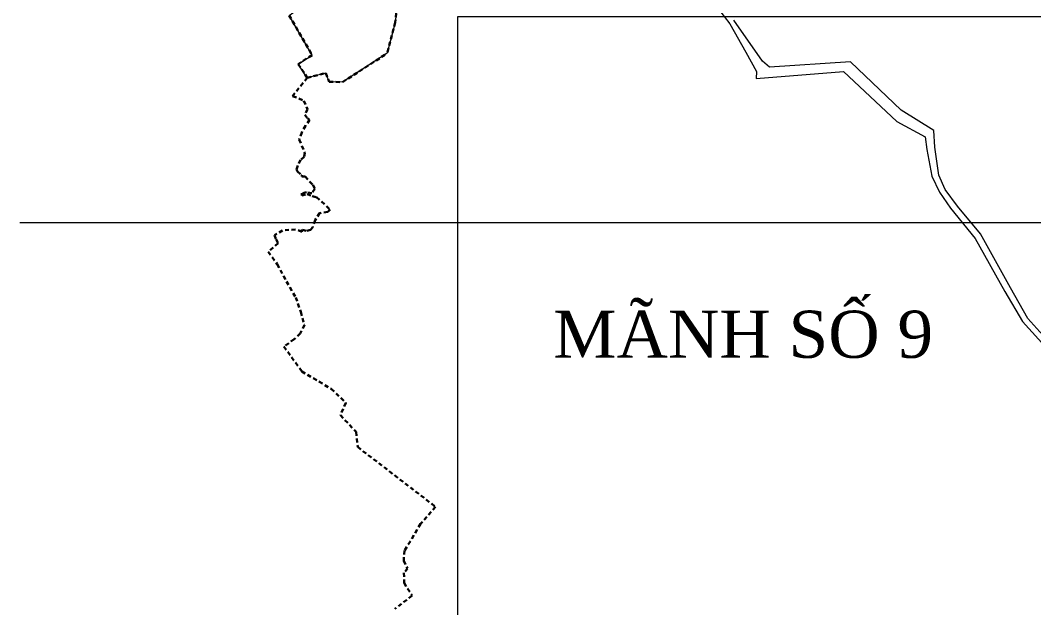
# Model space of a CAD drawing. Header units: metres. Extents: x 542180 to 550635, y 1840441 to 1846931.
# Drawn here: x 547858 to 548370, y 1841659 to 1841956 of the extents above; entities that cross this region are included whole.
import ezdxf
from ezdxf.enums import TextEntityAlignment as Align

# ---------------------------------------------------------------- set-up
doc = ezdxf.new("R2010")
doc.units = ezdxf.units.M
doc.header["$MEASUREMENT"] = 0
doc.linetypes.add('DGN Style 2', pattern=[3.355162, 2.013097, -1.342065])
for name, color, linetype, lineweight in [('Level 10', 7, 'Continuous', 0), ('Level 19', 7, 'Continuous', 0), ('Level 34', 7, 'Continuous', 0), ('Level 62', 7, 'Continuous', 0)]:
    doc.layers.add(name, color=color, linetype=linetype, lineweight=lineweight)
doc.styles.add('Style-Times New Roman', font='times.ttf')

msp = doc.modelspace()

# ---------------------------------------------------------------- linework, layer by layer
at = {"layer": 'Level 10', "color": 7, "lineweight": 0, "flags": 128}
for points in [[(548000, 1842033.26), (548038.09, 1841971.41), (548047.77, 1841959.42), (548047.2, 1841954.81), (548043.2, 1841939.27), (548020.63, 1841924.68), (548013.83, 1841924.91), (548012.2, 1841929.28), (548002.76, 1841926.93), (547998.19, 1841933.8), (548005.26, 1841938.37), (547993.65, 1841958.37), (548002.94, 1841965.05), (547980.95, 1841999.9), (547978.91, 1842003.46), (547977.11, 1842006.39), (547976.48, 1842007.24), (547973.96, 1842011.86), (547972.26, 1842015.3), (547967.28, 1842024.23)], [(548207.7, 1841965.28), (548216.37, 1841954.11), (548224.34, 1841939.91), (548229.72, 1841930.11), (548229.64, 1841926.46), (548273.69, 1841930.04), (548300.7, 1841904.85), (548315.01, 1841897.06), (548315.77, 1841890.6), (548318.3, 1841877.13), (548322.3, 1841869.19), (548327.85, 1841861.01), (548340.3, 1841845.67), (548355.17, 1841818.97), (548364.16, 1841803.73), (548382.1023, 1841784.0383)], [(548382.0217, 1841788.5447), (548366.89, 1841805.25), (548358.08, 1841820.82), (548342.9, 1841848.15), (548331.34, 1841861.99), (548325.06, 1841870.4), (548321.84, 1841877.75), (548319.93, 1841891.78), (548319.35, 1841900.26), (548302.88, 1841910.51), (548277.26, 1841934.92), (548236.33, 1841932.31), (548232.87, 1841935.34), (548218.39, 1841955.99)]]:
    msp.add_lwpolyline(points, dxfattribs=at)
at = {"layer": 'Level 34', "color": 2, "linetype": 'DGN Style 2', "lineweight": 30}
for p, q in [((547993.65, 1841958.37), (548005.26, 1841938.37)), ((548047.77, 1841959.42), (548047.2, 1841954.81)), ((548047.2, 1841954.81), (548043.2, 1841939.27)), ((548005.26, 1841938.37), (547998.19, 1841933.8)), ((548020.63, 1841924.68), (548043.2, 1841939.27)), ((547998.19, 1841933.8), (548001.4, 1841928.97)), ((548002.76, 1841926.93), (547995.41, 1841917.67)), ((548002.76, 1841926.93), (548001.4, 1841928.97)), ((548002.76, 1841926.93), (548012.2, 1841929.28)), ((548012.2, 1841929.28), (548013.83, 1841924.91)), ((548013.83, 1841924.91), (548020.63, 1841924.68)), ((547995.41, 1841917.67), (548001.06, 1841915.29)), ((548001.06, 1841915.29), (548002.96, 1841911.05)), ((548002.96, 1841911.05), (548001.55, 1841908.25)), ((548001.55, 1841908.25), (548002.9, 1841906.51)), ((548004, 1841905.68), (548001.94, 1841902.66)), ((548002.9, 1841906.51), (548004, 1841905.68)), ((548001.94, 1841902.66), (548000.01, 1841899.3)), ((548000.01, 1841899.3), (547998.66, 1841895.66)), ((547998.66, 1841895.66), (548001.53, 1841889.06)), ((547999.4, 1841885.41), (547997.95, 1841882.5)), ((548001.14, 1841886.93), (547999.4, 1841885.41)), ((548001.53, 1841889.06), (548001.14, 1841886.93)), ((547997.95, 1841882.5), (547997.35, 1841880.57)), ((547997.35, 1841880.57), (547997.83, 1841879.56)), ((547997.83, 1841879.56), (547999.81, 1841877.68)), ((547999.81, 1841877.68), (548000, 1841877.69)), ((548000, 1841877.69), (548000, 1841876.95)), ((548000, 1841876.95), (548001.71, 1841876.97)), ((548001.71, 1841876.97), (548005.6, 1841872.75)), ((548006.66, 1841870.82), (548005.09, 1841868.57)), ((548005.6, 1841872.75), (548006.66, 1841870.82)), ((548002.46, 1841869.1), (548000, 1841868.57)), ((548000, 1841868.57), (548000, 1841867.37)), ((548000, 1841867.37), (548002.7, 1841868.09)), ((548005.09, 1841868.57), (548002.46, 1841869.1)), ((548002.7, 1841868.09), (548005.34, 1841867.16)), ((548005.34, 1841867.16), (548007.46, 1841866.58)), ((548007.46, 1841866.58), (548014.34, 1841860.35)), ((548013.16, 1841859.21), (548009.03, 1841858.59)), ((548014.34, 1841860.35), (548013.16, 1841859.21)), ((548006.78, 1841854.94), (548005.55, 1841851.43)), ((548009.03, 1841858.59), (548006.78, 1841854.94)), ((547990.28, 1841849.77), (547986.26, 1841847.43)), ((547996.89, 1841850.31), (547990.28, 1841849.77)), ((548000, 1841849.15), (547996.89, 1841850.31)), ((548002.31, 1841849.57), (548000, 1841850.27)), ((548000, 1841850.27), (548000, 1841849.15)), ((548004.48, 1841850.02), (548002.31, 1841849.57)), ((548005.55, 1841851.43), (548004.48, 1841850.02)), ((547986.26, 1841847.43), (547987.05, 1841845.35)), ((547987.05, 1841845.35), (547988.04, 1841843.32)), ((547988.04, 1841843.32), (547983.07, 1841839.02)), ((547983.07, 1841839.02), (547987.61, 1841832.72)), ((547987.61, 1841832.72), (547992.3, 1841823.97)), ((547992.3, 1841823.97), (547996.99, 1841815.98)), ((547996.99, 1841815.98), (547999.56, 1841808.66)), ((547999.56, 1841808.66), (548001.32, 1841802.09)), ((548001.32, 1841802.09), (547999.26, 1841797.7)), ((547996.14, 1841794.86), (547990.99, 1841791.19)), ((547999.26, 1841797.7), (547996.14, 1841794.86)), ((547990.99, 1841791.19), (548000.05, 1841778.57)), ((548000.05, 1841778.57), (548014.88, 1841769.74)), ((548014.88, 1841769.74), (548022.31, 1841762.78)), ((548022.31, 1841762.78), (548019.55, 1841756.47)), ((548019.55, 1841756.47), (548027.45, 1841748.08)), ((548027.45, 1841748.08), (548028.28, 1841740.42)), ((548028.28, 1841740.42), (548067.62, 1841710.19)), ((548067.62, 1841710.19), (548060.06, 1841701.55)), ((548060.06, 1841701.55), (548051.95, 1841688.04)), ((548051.95, 1841688.04), (548051.5, 1841682.92)), ((548051.5, 1841682.92), (548053.38, 1841679.07)), ((548053.38, 1841679.07), (548051.66, 1841676.77)), ((548051.66, 1841676.77), (548051.68, 1841671.72)), ((548051.68, 1841671.72), (548055.72, 1841665.33)), ((548055.72, 1841665.33), (548047.1, 1841658.63))]:
    msp.add_line(p, q, dxfattribs=at)
at = {"layer": 'Level 62', "color": 7, "linetype": 'Continuous', "lineweight": 0}
for p, q in [((547857.5443, 1841853.8346), (548078.7822, 1841853.8346)), ((548078.7822, 1841853.8346), (548478.6468, 1841853.8346)), ((548078.7822, 1841373.8434), (548078.7822, 1841853.8346))]:
    msp.add_line(p, q, dxfattribs=at)
at = {"layer": 'Level 62', "color": 7, "linetype": 'Continuous', "lineweight": 0, "flags": 128}
msp.add_lwpolyline([(548078.7822, 1841853.8346), (548078.7822, 1841957.8482), (548478.6468, 1841957.8482)], dxfattribs=at)

# ---------------------------------------------------------------- texts
at = {"layer": 'Level 19', "color": 250, "linetype": 'Continuous', "lineweight": 0, "style": 'Style-Times New Roman'}
msp.add_text('MÃNH SỐ 9', height=23.82322, dxfattribs=at).set_placement((548223.023321, 1841785.467166), align=Align.CENTER)

doc.saveas('drawing.dxf')
